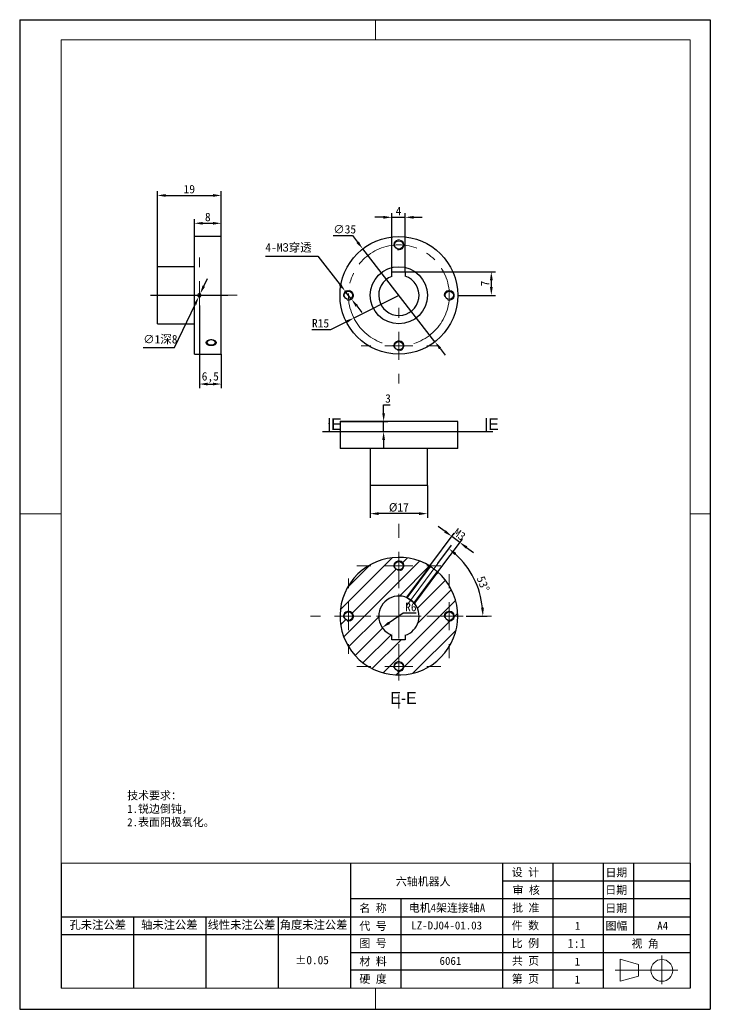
# Model space of a CAD drawing. Header units: millimetres. Extents: x 13 to 7248, y -1201 to 1478.
# Drawn here: x 3935.9 to 4141.2, y -1199.9 to -905.6 of the extents above; entities that cross this region are included whole.
import ezdxf

# ---------------------------------------------------------------- set-up
doc = ezdxf.new("R2010")
doc.units = ezdxf.units.MM
doc.header["$LTSCALE"] = 5
doc.header["$PDSIZE"] = -1
for name, pattern in [('CENTER2', [28.575, 19.05, -3.175, 3.175, -3.175]), ('SLD-中心线', [34.29, 30.48, -1.27, 1.27, -1.27]), ('SLD-实线', [0])]:
    doc.linetypes.add(name, pattern=pattern)
doc.layers.get('0').update_dxf_attribs({"lineweight": 30})
for name, color, linetype, lineweight in [('中心线层', 1, 'CENTER2', 13), ('剖面层', 2, 'Continuous', 15), ('粗实线', 7, 'SLD-实线', 15), ('细实线层', 5, 'Continuous', 15)]:
    doc.layers.add(name, color=color, linetype=linetype, lineweight=lineweight)
for name, color, linetype in [('图框', 7, 'SLD-实线'), ('文字层', 7, 'SLD-实线'), ('标注层', 96, 'SLD-实线'), ('标注线', 4, 'SLD-实线')]:
    doc.layers.add(name, color=color, linetype=linetype)
doc.styles.add('SLDTEXTSTYLE1', font='', dxfattribs={"bigfont": 'bigfont'})
doc.styles.add('SLDTEXTSTYLE2', font='')
doc.styles.add('SLDTEXTSTYLE3', font='', dxfattribs={"bigfont": 'bigfont'})
doc.styles.get("Standard").update_dxf_attribs({"font": ''})
doc.styles.get('SLDTEXTSTYLE1').set_extended_font_data('宋体')
doc.styles.get('SLDTEXTSTYLE2').set_extended_font_data('宋体')
doc.styles.get('SLDTEXTSTYLE3').set_extended_font_data('汉仪长仿宋体')
doc.styles.get('Standard').set_extended_font_data('SimSun')
doc.dimstyles.new('ISO-25', dxfattribs={"dimtxt": 2.5, "dimasz": 2.5, "dimexe": 1.25, "dimexo": 0, "dimtad": 1, "dimtoh": 1, "dimtxsty": 'Standard', "dimcen": 2.5, "dimclrt": 256, "dimadec": 0, "dimazin": 0, "dimtfac": 1, "dimtmove": 0, "dimatfit": 3, "dimfxl": 0, "dimarcsym": 0})

# ---------------------------------------------------------------- blocks, each defined once
blk = doc.blocks.new('*D449')
at = {"layer": 'Defpoints', "color": 0}
for p in [(4037.93, -973.77), (4059.38, -1001.42)]:
    blk.add_point(p, dxfattribs=at)
at = {"layer": '标注层', "color": 0, "lineweight": -2}
for p, q in [((4029.14, -969.82), (4034.86, -969.82)), ((4034.86, -969.82), (4036.39, -971.8)), ((4059.38, -1001.42), (4037.93, -973.77)), ((4060.92, -1003.4), (4062.45, -1005.37))]:
    blk.add_line(p, q, dxfattribs=at)
at = {"layer": '标注层', "color": 0}
for points in [[(4036.72, -971.54), (4036.06, -972.05), (4037.93, -973.77)], [(4061.25, -1003.14), (4060.59, -1003.65), (4059.38, -1001.42)]]:
    blk.add_solid(points, dxfattribs=at)
at = {"layer": '标注层', "insert": (4029.14, -966.7), "char_height": 2.5, "attachment_point": 1}
blk.add_mtext('∅35', dxfattribs=at)
blk = doc.blocks.new('*D450')
at = {"layer": 'Defpoints', "color": 0}
for p in [(4032.73, -986.42), (4034.58, -988.78)]:
    blk.add_point(p, dxfattribs=at)
at = {"layer": '标注层', "color": 0, "lineweight": -2}
for p, q in [((4008.96, -975.99), (4024.55, -975.99)), ((4024.55, -975.99), (4031.18, -984.45)), ((4034.58, -988.78), (4032.73, -986.42)), ((4036.12, -990.74), (4037.67, -992.71))]:
    blk.add_line(p, q, dxfattribs=at)
at = {"layer": '标注层', "color": 0}
for points in [[(4031.51, -984.19), (4030.86, -984.71), (4032.73, -986.42)], [(4036.45, -990.49), (4035.8, -991), (4034.58, -988.78)]]:
    blk.add_solid(points, dxfattribs=at)
at = {"layer": '标注层', "insert": (4008.96, -972.1), "char_height": 2.5, "attachment_point": 1}
blk.add_mtext('4-M{\\fMS PGothic|b0|i0|c134|p34;3}穿透', dxfattribs=at)
blk = doc.blocks.new('*D451')
at = {"layer": 'Defpoints', "color": 0}
for p in [(4050.56, -964.39), (4046.56, -980.6), (4050.56, -980.6)]:
    blk.add_point(p, dxfattribs=at)
at = {"layer": '标注层', "color": 0, "lineweight": -2}
for p, q in [((4044.06, -964.39), (4041.56, -964.39)), ((4046.56, -980.6), (4046.56, -963.14)), ((4046.56, -964.39), (4050.56, -964.39)), ((4050.56, -980.6), (4050.56, -963.14)), ((4053.06, -964.39), (4055.56, -964.39))]:
    blk.add_line(p, q, dxfattribs=at)
at = {"layer": '标注层', "color": 0}
for points in [[(4044.06, -963.98), (4044.06, -964.81), (4046.56, -964.39)], [(4053.06, -963.98), (4053.06, -964.81), (4050.56, -964.39)]]:
    blk.add_solid(points, dxfattribs=at)
at = {"layer": '标注层', "insert": (4048.56, -961.27), "char_height": 2.5, "attachment_point": 2}
blk.add_mtext('4', dxfattribs=at)
blk = doc.blocks.new('*D452')
at = {"layer": 'Defpoints', "color": 0}
for p in [(4050.56, -980.6), (4066.15, -987.6), (4076.15, -987.6)]:
    blk.add_point(p, dxfattribs=at)
at = {"layer": '标注层', "color": 0, "lineweight": -2}
for p, q in [((4050.56, -980.6), (4077.4, -980.6)), ((4076.15, -983.1), (4076.15, -985.1)), ((4066.15, -987.6), (4077.4, -987.6))]:
    blk.add_line(p, q, dxfattribs=at)
at = {"layer": '标注层', "color": 0}
for points in [[(4075.74, -983.1), (4076.57, -983.1), (4076.15, -980.6)], [(4075.74, -985.1), (4076.57, -985.1), (4076.15, -987.6)]]:
    blk.add_solid(points, dxfattribs=at)
at = {"layer": '标注层', "insert": (4073.03, -984.1), "char_height": 2.5, "attachment_point": 2, "rotation": 90}
blk.add_mtext('7', dxfattribs=at)
blk = doc.blocks.new('*D453')
at = {"layer": 'Defpoints', "color": 0}
for p in [(4048.65, -987.6), (4035.26, -994.36)]:
    blk.add_point(p, dxfattribs=at)
at = {"layer": '标注层', "color": 0, "lineweight": -2}
for p, q in [((4048.65, -987.6), (4035.26, -994.36)), ((4028.47, -997.79), (4033.03, -995.48)), ((4022.82, -997.79), (4028.47, -997.79))]:
    blk.add_line(p, q, dxfattribs=at)
at = {"layer": '标注层', "color": 0}
blk.add_solid([(4032.84, -995.11), (4033.22, -995.86), (4035.26, -994.36)], dxfattribs=at)
at = {"layer": '标注层', "insert": (4022.82, -994.66), "char_height": 2.5, "attachment_point": 1}
blk.add_mtext('R15', dxfattribs=at)
blk = doc.blocks.new('SW_CENTERMARKSYMBOL_0')
at = {"color": 0, "linetype": 'SLD-实线', "lineweight": 0}
for p, q in [((0, 8.33), (0, 11.25)), ((0, 0), (0, 4.17)), ((-8.33, 0), (-11.25, 0)), ((0, 0), (-4.17, 0)), ((0, 0), (0, -4.17)), ((0, 0), (4.17, 0)), ((8.33, 0), (11.25, 0)), ((0, -8.33), (0, -11.25))]:
    blk.add_line(p, q, dxfattribs=at)
blk = doc.blocks.new('*D454')
at = {"layer": 'Defpoints', "color": 0}
for p in [(4031.15, -1025.15), (4044.13, -1025.15), (4025.91, -1028.15)]:
    blk.add_point(p, dxfattribs=at)
at = {"layer": '标注层', "color": 0, "lineweight": -2}
for p, q in [((4044.13, -1022.65), (4044.13, -1020.15)), ((4044.13, -1020.15), (4046.11, -1020.15)), ((4031.15, -1025.15), (4045.38, -1025.15)), ((4044.13, -1028.15), (4044.13, -1025.15)), ((4025.91, -1028.15), (4045.38, -1028.15)), ((4044.13, -1030.65), (4044.13, -1033.15))]:
    blk.add_line(p, q, dxfattribs=at)
at = {"layer": '标注层', "color": 0}
for points in [[(4043.71, -1022.65), (4044.54, -1022.65), (4044.13, -1025.15)], [(4043.71, -1030.65), (4044.54, -1030.65), (4044.13, -1028.15)]]:
    blk.add_solid(points, dxfattribs=at)
at = {"layer": '标注层', "insert": (4045.43, -1017.02), "char_height": 2.5, "attachment_point": 2}
blk.add_mtext('3', dxfattribs=at)
blk = doc.blocks.new('*D455')
at = {"layer": 'Defpoints', "color": 0}
for p in [(4040.15, -1044.15), (4057.15, -1044.15), (4040.15, -1052.53)]:
    blk.add_point(p, dxfattribs=at)
at = {"layer": '标注层', "color": 0, "lineweight": -2}
for p, q in [((4040.15, -1044.15), (4040.15, -1053.78)), ((4057.15, -1044.15), (4057.15, -1053.78)), ((4054.65, -1052.53), (4042.65, -1052.53))]:
    blk.add_line(p, q, dxfattribs=at)
at = {"layer": '标注层', "color": 0}
for points in [[(4042.65, -1052.12), (4042.65, -1052.95), (4040.15, -1052.53)], [(4054.65, -1052.12), (4054.65, -1052.95), (4057.15, -1052.53)]]:
    blk.add_solid(points, dxfattribs=at)
at = {"layer": '标注层', "insert": (4048.65, -1049.41), "char_height": 2.5, "attachment_point": 2}
blk.add_mtext('%%c17', dxfattribs=at)
blk = doc.blocks.new('*D456')
at = {"layer": 'Defpoints', "color": 0}
for p in [(3989.34, -990.6), (3995.84, -1005.1), (3995.84, -1013.99)]:
    blk.add_point(p, dxfattribs=at)
at = {"layer": '标注层', "color": 0, "lineweight": -2}
for p, q in [((3989.34, -990.6), (3989.34, -1015.24)), ((3995.84, -1005.1), (3995.84, -1015.24)), ((3991.84, -1013.99), (3993.34, -1013.99))]:
    blk.add_line(p, q, dxfattribs=at)
at = {"layer": '标注层', "color": 0}
for points in [[(3991.84, -1013.57), (3991.84, -1014.4), (3989.34, -1013.99)], [(3993.34, -1013.57), (3993.34, -1014.4), (3995.84, -1013.99)]]:
    blk.add_solid(points, dxfattribs=at)
at = {"layer": '标注层', "insert": (3992.59, -1010.44), "char_height": 2.5, "attachment_point": 2}
blk.add_mtext('6,5', dxfattribs=at)
blk = doc.blocks.new('*D457')
at = {"layer": 'Defpoints', "color": 0}
for p in [(3995.84, -957.89), (3995.84, -970.1), (3976.84, -979.1)]:
    blk.add_point(p, dxfattribs=at)
at = {"layer": '标注层', "color": 0, "lineweight": -2}
for p, q in [((3976.84, -979.1), (3976.84, -956.64)), ((3979.34, -957.89), (3993.34, -957.89)), ((3995.84, -970.1), (3995.84, -956.64))]:
    blk.add_line(p, q, dxfattribs=at)
at = {"layer": '标注层', "color": 0}
for points in [[(3979.34, -957.47), (3979.34, -958.3), (3976.84, -957.89)], [(3993.34, -957.47), (3993.34, -958.3), (3995.84, -957.89)]]:
    blk.add_solid(points, dxfattribs=at)
at = {"layer": '标注层', "insert": (3986.34, -954.76), "char_height": 2.5, "attachment_point": 2}
blk.add_mtext('19', dxfattribs=at)
blk = doc.blocks.new('*D458')
at = {"layer": 'Defpoints', "color": 0}
for p in [(3989.13, -988.05), (3989.56, -987.15)]:
    blk.add_point(p, dxfattribs=at)
at = {"layer": '标注层', "color": 0, "lineweight": -2}
for p, q in [((3990.63, -984.89), (3991.71, -982.63)), ((3989.56, -987.15), (3989.13, -988.05)), ((3981.95, -1003.11), (3988.05, -990.3)), ((3972.63, -1003.11), (3981.95, -1003.11))]:
    blk.add_line(p, q, dxfattribs=at)
at = {"layer": '标注层', "color": 0}
for points in [[(3990.26, -984.71), (3991.01, -985.07), (3989.56, -987.15)], [(3987.67, -990.13), (3988.43, -990.48), (3989.13, -988.05)]]:
    blk.add_solid(points, dxfattribs=at)
at = {"layer": '标注层', "insert": (3972.63, -999.4), "char_height": 2.5, "attachment_point": 1}
blk.add_mtext('∅1深8', dxfattribs=at)
blk = doc.blocks.new('*D459')
at = {"layer": 'Defpoints', "color": 0}
for p in [(3995.84, -966.17), (3987.84, -970.1), (3995.84, -971.35)]:
    blk.add_point(p, dxfattribs=at)
at = {"layer": '标注层', "color": 0, "lineweight": -2}
for p, q in [((3987.84, -970.1), (3987.84, -964.92)), ((3995.84, -971.35), (3995.84, -964.92)), ((3990.34, -966.17), (3993.34, -966.17))]:
    blk.add_line(p, q, dxfattribs=at)
at = {"layer": '标注层', "color": 0}
for points in [[(3990.34, -965.76), (3990.34, -966.59), (3987.84, -966.17)], [(3993.34, -965.76), (3993.34, -966.59), (3995.84, -966.17)]]:
    blk.add_solid(points, dxfattribs=at)
at = {"layer": '标注层', "insert": (3991.84, -963.05), "char_height": 2.5, "attachment_point": 2}
blk.add_mtext('8', dxfattribs=at)
blk = doc.blocks.new('SW_CENTERMARKSYMBOL_1')
at = {"color": 0, "linetype": 'SLD-实线', "lineweight": 0}
for p, q in [((0, 8.33), (0, 11.25)), ((0, 0), (0, 4.17)), ((-8.33, 0), (-11.25, 0)), ((0, 0), (-4.17, 0)), ((0, 0), (0, -4.17)), ((0, 0), (4.17, 0)), ((8.33, 0), (11.25, 0)), ((0, -8.33), (0, -11.25))]:
    blk.add_line(p, q, dxfattribs=at)
blk = doc.blocks.new('*D460')
at = {"layer": 'Defpoints', "color": 0}
for p in [(4060.25, -1067.41), (4068.97, -1068.48), (4050.96, -1079.92), (4028.65, -1083.03), (4068.65, -1083.03)]:
    blk.add_point(p, dxfattribs=at)
at = {"layer": '标注层', "color": 0, "lineweight": -2}
for p, q in [((4060.25, -1067.41), (4064.29, -1061.96)), ((4068.65, -1083.03), (4074.9, -1083.03))]:
    blk.add_line(p, q, dxfattribs=at)
blk.add_arc((4048.65, -1083.03), 24.99, 5.734, 47.6893, dxfattribs=at)
at = {"layer": '标注层', "color": 0}
for points in [[(4065.21, -1064.87), (4065.74, -1064.23), (4063.55, -1062.96)], [(4073.94, -1080.51), (4073.1, -1080.55), (4073.65, -1083.03)]]:
    blk.add_solid(points, dxfattribs=at)
at = {"layer": '标注层', "insert": (4074.08, -1070.8), "char_height": 2.5, "attachment_point": 1, "rotation": 290.9432}
blk.add_mtext('53°', dxfattribs=at)
blk = doc.blocks.new('*D461')
at = {"layer": 'Defpoints', "color": 0}
for p in [(4064.38, -1059.32), (4057.88, -1068.08), (4060.29, -1069.87)]:
    blk.add_point(p, dxfattribs=at)
at = {"layer": '标注层', "color": 0, "lineweight": -2}
for p, q in [((4062.38, -1057.83), (4060.37, -1056.34)), ((4057.88, -1068.08), (4065.13, -1058.31)), ((4066.79, -1061.11), (4064.38, -1059.32)), ((4060.29, -1069.87), (4067.54, -1060.1)), ((4068.8, -1062.59), (4070.81, -1064.08))]:
    blk.add_line(p, q, dxfattribs=at)
at = {"layer": '标注层', "color": 0}
for points in [[(4062.62, -1057.49), (4062.13, -1058.16), (4064.38, -1059.32)], [(4069.05, -1062.26), (4068.55, -1062.93), (4066.79, -1061.11)]]:
    blk.add_solid(points, dxfattribs=at)
at = {"layer": '标注层', "insert": (4067.45, -1057.7), "char_height": 2.5, "attachment_point": 2, "rotation": 323.4234}
blk.add_mtext('M3', dxfattribs=at)
blk = doc.blocks.new('*D462')
at = {"layer": 'Defpoints', "color": 0}
for p in [(4048.65, -1083.03), (4043.71, -1086.43)]:
    blk.add_point(p, dxfattribs=at)
at = {"layer": '标注层', "color": 0, "lineweight": -2}
for p, q in [((4049.89, -1082.18), (4045.77, -1085.01)), ((4053.8, -1082.18), (4049.89, -1082.18))]:
    blk.add_line(p, q, dxfattribs=at)
at = {"layer": '标注层', "color": 0}
blk.add_solid([(4045.53, -1084.67), (4046.01, -1085.36), (4043.71, -1086.43)], dxfattribs=at)
at = {"layer": '标注层', "insert": (4050.52, -1079.06), "char_height": 2.5, "attachment_point": 1}
blk.add_mtext('R6', dxfattribs=at)
blk = doc.blocks.new('SW_CENTERMARKSYMBOL_2')
at = {"color": 0, "linetype": 'SLD-实线', "lineweight": 0}
for p, q in [((0, 8.33), (0, 11.25)), ((0, 0), (0, 4.17)), ((-8.33, 0), (-11.25, 0)), ((0, 0), (-4.17, 0)), ((0, 0), (0, -4.17)), ((0, 0), (4.17, 0)), ((8.33, 0), (11.25, 0)), ((0, -8.33), (0, -11.25))]:
    blk.add_line(p, q, dxfattribs=at)
blk = doc.blocks.new('SW_CENTERMARKSYMBOL_3')
at = {"color": 0, "linetype": 'SLD-实线', "lineweight": 0}
for p, q in [((0, 8.33), (0, 11.25)), ((0, 0), (0, 4.17)), ((-8.33, 0), (-11.25, 0)), ((0, 0), (-4.17, 0)), ((0, 0), (0, -4.17)), ((0, 0), (4.17, 0)), ((8.33, 0), (11.25, 0)), ((0, -8.33), (0, -11.25))]:
    blk.add_line(p, q, dxfattribs=at)
blk = doc.blocks.new('SW_CENTERMARKSYMBOL_4')
at = {"color": 0, "linetype": 'SLD-实线', "lineweight": 0}
for p, q in [((0, 8.33), (0, 12.5)), ((0, 0), (0, 4.17)), ((-8.33, 0), (-12.5, 0)), ((0, 0), (-4.17, 0)), ((0, 0), (0, -4.17)), ((0, 0), (4.17, 0)), ((8.33, 0), (12.5, 0)), ((0, -8.33), (0, -12.5))]:
    blk.add_line(p, q, dxfattribs=at)
blk = doc.blocks.new('SW_CENTERMARKSYMBOL_5')
at = {"color": 0, "linetype": 'SLD-实线', "lineweight": 0}
for p, q in [((0, 8.33), (0, 12.5)), ((0, 0), (0, 4.17)), ((-8.33, 0), (-12.5, 0)), ((0, 0), (-4.17, 0)), ((0, 0), (0, -4.17)), ((0, 0), (4.17, 0)), ((8.33, 0), (12.5, 0)), ((0, -8.33), (0, -12.5))]:
    blk.add_line(p, q, dxfattribs=at)
blk = doc.blocks.new('SW_CENTERMARKSYMBOL_6')
at = {"color": 0, "linetype": 'SLD-实线', "lineweight": 0}
for p, q in [((0, 8.33), (0, 12.5)), ((0, 0), (0, 4.17)), ((-8.33, 0), (-12.5, 0)), ((0, 0), (-4.17, 0)), ((0, 0), (0, -4.17)), ((0, 0), (4.17, 0)), ((8.33, 0), (12.5, 0)), ((0, -8.33), (0, -12.5))]:
    blk.add_line(p, q, dxfattribs=at)

msp = doc.modelspace()

# ---------------------------------------------------------------- hatches: boundary and pattern name
at = {"layer": '剖面层'}
h = msp.add_hatch(dxfattribs=at)
h.set_pattern_fill('ANSI31', color=256, style=0)
h.set_pattern_definition([(45, (3933.4373, -1201.4402), (-2.245064, 2.245064), [])])
edge = h.paths.add_edge_path(flags=0)
edge.add_arc((4048.6546, -1083.031), 6, -71.519559, 41.398673, ccw=False)
edge.add_line((4050.5565, -1088.7216), (4050.5565, -1090.031))
edge.add_line((4050.5565, -1090.031), (4046.5565, -1090.031))
edge.add_line((4046.5565, -1090.031), (4046.5565, -1088.6522))
edge.add_arc((4048.6546, -1083.031), 6, 65.448072, 249.531904, ccw=False)
edge.add_line((4051.1477, -1077.5735), (4058.0523, -1068.2685))
edge.add_arc((4048.6546, -1083.031), 17.5, 57.519416, 409.327329)
edge.add_line((4060.06, -1069.7582), (4053.1553, -1079.0632))
edge = h.paths.add_edge_path(flags=0)
edge.add_arc((4048.6546, -1068.031), 1.25, 0, 360)
edge = h.paths.add_edge_path(flags=0)
edge.add_arc((4048.6546, -1098.031), 1.25, 0, 360)
edge = h.paths.add_edge_path(flags=0)
edge.add_arc((4063.6546, -1083.031), 1.25, 0, 360)
edge = h.paths.add_edge_path(flags=0)
edge.add_arc((4033.6546, -1083.031), 1.25, 0, 360)

# ---------------------------------------------------------------- linework, layer by layer
for p, q in [((3995.8414, -970.0968), (3987.8414, -970.0968)), ((3987.8414, -1005.0968), (3987.8414, -970.0968)), ((3995.8414, -1005.0968), (3995.8414, -970.0968)), ((3987.8414, -979.0968), (3976.8414, -979.0968)), ((3976.8414, -996.0968), (3976.8414, -979.0968)), ((4046.5565, -981.9756), (4046.5565, -980.5968)), ((4046.5565, -980.5968), (4050.5565, -980.5968)), ((4050.5565, -980.5968), (4050.5565, -981.9062)), ((4066.1546, -987.0968), (4066.1474, -987.0968)), ((4066.1474, -988.0968), (4066.1546, -988.0968)), ((3976.8414, -996.0968), (3987.8414, -996.0968)), ((3987.8414, -1005.0968), (3995.8414, -1005.0968)), ((4031.1546, -1025.1495), (4031.1546, -1033.1495)), ((4066.1546, -1025.1495), (4031.1546, -1025.1495)), ((4066.1546, -1031.1511), (4066.1546, -1025.1495)), ((4066.1475, -1031.623), (4066.1475, -1031.6706)), ((4066.1546, -1033.1495), (4066.1546, -1032.1491)), ((4066.1546, -1033.1495), (4031.1546, -1033.1495)), ((4040.1546, -1033.1495), (4040.1546, -1044.1495)), ((4057.1546, -1044.1495), (4057.1546, -1033.1495)), ((4057.1546, -1044.1495), (4040.1546, -1044.1495)), ((4051.1477, -1077.5735), (4058.0523, -1068.2685)), ((4060.06, -1069.7582), (4053.1553, -1079.0632)), ((4050.9469, -1077.4245), (4053.3561, -1079.2122)), ((4066.1546, -1082.531), (4066.1474, -1082.531)), ((4066.1474, -1083.531), (4066.1546, -1083.531)), ((4046.5565, -1090.031), (4046.5565, -1088.6522)), ((4050.5565, -1088.7216), (4050.5565, -1090.031)), ((4050.5565, -1090.031), (4046.5565, -1090.031))]:
    msp.add_line(p, q)
at = {"flags": 128}
msp.add_lwpolyline([(3994.3414, -1001.6503), (3994.2272, -1001.9924), (3993.9021, -1002.2824), (3993.4154, -1002.4761), (3992.8414, -1002.5442), (3992.2674, -1002.4761), (3991.7807, -1002.2824), (3991.4556, -1001.9924), (3991.3414, -1001.6503), (3991.4556, -1001.3083), (3991.7807, -1001.0183), (3992.2674, -1000.8245), (3992.8414, -1000.7565), (3993.4154, -1000.8245), (3993.9021, -1001.0183), (3994.2272, -1001.3083), (3994.3414, -1001.6503)], dxfattribs=at)
for centre, radius in [((4048.6546, -987.5968), 17.5), ((4048.6546, -972.5968), 1.25), ((4048.6546, -987.5968), 8.5), ((4033.6546, -987.5968), 1.25), ((4063.6546, -987.5968), 1.25), ((4048.6546, -1002.5968), 1.25), ((4048.6546, -1068.031), 1.25), ((4033.6546, -1083.031), 1.25), ((4063.6546, -1083.031), 1.25), ((4048.6546, -1098.031), 1.25)]:
    msp.add_circle(centre, radius)
for centre, radius, start, end in [((4048.6546, -987.5968), 6, 110.468096, 71.519559), ((4048.6546, -1083.031), 17.5, 57.519416, 49.327329), ((4048.6546, -1083.031), 6, 65.448072, 249.531904), ((4048.6546, -1083.031), 6, 288.480441, 41.398673)]:
    msp.add_arc(centre, radius, start, end)
for points, knots in [([(3989.3414, -987.0968), (3989.4735, -987.0968), (3989.6027, -987.151), (3989.7872, -987.3355), (3989.8413, -987.4661), (3989.8415, -987.7269), (3989.7884, -987.8568), (3989.6018, -988.0435), (3989.4721, -988.0967), (3989.2111, -988.0968), (3989.0805, -988.0428), (3988.8959, -987.8586), (3988.8415, -987.7292), (3988.8413, -987.4654), (3988.8953, -987.3359), (3989.0798, -987.1511), (3989.2093, -987.0968), (3989.3414, -987.0968)], [0, 0, 0, 0, 0.125, 0.125, 0.25, 0.25, 0.375, 0.375, 0.5, 0.5, 0.625, 0.625, 0.75, 0.75, 0.875, 0.875, 1, 1, 1, 1]), ([(3992.8414, -1000.8696), (3993.0066, -1000.8696), (3993.1687, -1000.8909), (3993.4715, -1000.9723), (3993.6101, -1001.0324), (3993.8406, -1001.1791), (3993.9338, -1001.2669), (3994.0585, -1001.4527), (3994.0913, -1001.5527), (3994.0915, -1001.7471), (3994.0591, -1001.8429), (3993.9339, -1002.0166), (3993.8423, -1002.094), (3993.6091, -1002.2237), (3993.4715, -1002.2737), (3993.2444, -1002.3248), (3993.1665, -1002.3376), (3993.0063, -1002.3549), (3992.9234, -1002.3593), (3992.6787, -1002.3593), (3992.5142, -1002.3418), (3992.2132, -1002.2742), (3992.0737, -1002.2235), (3991.843, -1002.0956), (3991.75, -1002.0177), (3991.6243, -1001.8442), (3991.5916, -1001.7494), (3991.5912, -1001.5528), (3991.6236, -1001.4541), (3991.7176, -1001.3137), (3991.7559, -1001.2689), (3991.8465, -1001.1836), (3991.8992, -1001.1429), (3992.0721, -1001.0327), (3992.2113, -1000.9724), (3992.512, -1000.8913), (3992.6762, -1000.8696), (3992.8414, -1000.8696)], [0, 0, 0, 0, 0.0625, 0.0625, 0.125, 0.125, 0.1875, 0.1875, 0.25, 0.25, 0.3125, 0.3125, 0.375, 0.375, 0.4375, 0.4375, 0.46875, 0.46875, 0.5, 0.5, 0.5625, 0.5625, 0.625, 0.625, 0.6875, 0.6875, 0.75, 0.75, 0.8125, 0.8125, 0.84375, 0.84375, 0.875, 0.875, 0.9375, 0.9375, 1, 1, 1, 1]), ([(4066.1474, -1031.6495), (4066.1475, -1031.6218), (4066.1476, -1031.5656), (4066.1482, -1031.484), (4066.1491, -1031.4064), (4066.1502, -1031.3363), (4066.1514, -1031.2746), (4066.1526, -1031.224), (4066.1536, -1031.1848), (4066.1543, -1031.1602), (4066.1546, -1031.1488), (4066.1545, -1031.1506), (4066.1545, -1031.1511)], [0, 0, 0, 0, 0.10581852, 0.21470716, 0.32052555, 0.42941108, 0.53525663, 0.64417035, 0.7500326, 0.85896637, 0.96479895, 1, 1, 1, 1]), ([(4066.1546, -1032.1491), (4066.1546, -1032.1492), (4066.1546, -1032.1515), (4066.1544, -1032.1429), (4066.1538, -1032.1224), (4066.1529, -1032.0866), (4066.1517, -1032.0392), (4066.1505, -1031.9801), (4066.1494, -1031.9122), (4066.1484, -1031.8363), (4066.1478, -1031.7654), (4066.1475, -1031.7024), (4066.1475, -1031.6672), (4066.1474, -1031.6495)], [0, 0, 0, 0, 0.00647538, 0.11227529, 0.22114337, 0.32694435, 0.43581172, 0.54164991, 0.65055636, 0.75640983, 0.86533454, 0.93228991, 1, 1, 1, 1]), ([(4058.0523, -1068.2685), (4058.0523, -1068.2685), (4058.0801, -1068.286), (4058.185, -1068.3536), (4058.2632, -1068.4044), (4058.4551, -1068.5323), (4058.5699, -1068.6102), (4058.8177, -1068.7838), (4058.9495, -1068.8785), (4059.2145, -1069.0752), (4059.3434, -1069.1738), (4059.5222, -1069.3142), (4059.5784, -1069.359), (4059.6843, -1069.4442), (4059.7342, -1069.485), (4059.868, -1069.5951), (4059.9393, -1069.6554), (4060.0348, -1069.7364), (4060.06, -1069.7582), (4060.06, -1069.7582)], [0, 0, 0, 0, 0.125, 0.125, 0.25, 0.25, 0.375, 0.375, 0.5, 0.5, 0.625, 0.625, 0.6875, 0.6875, 0.75, 0.75, 0.875, 0.875, 1, 1, 1, 1]), ([(4053.1553, -1079.0632), (4053.1553, -1079.0632), (4053.1333, -1079.0379), (4053.0471, -1078.9432), (4052.9828, -1078.8741), (4052.8185, -1078.7095), (4052.7169, -1078.6129), (4052.4898, -1078.4143), (4052.3617, -1078.3104), (4052.1647, -1078.1642), (4052.0969, -1078.1161), (4051.9641, -1078.0257), (4051.8986, -1077.983), (4051.7051, -1077.8621), (4051.5846, -1077.7938), (4051.3775, -1077.6832), (4051.2935, -1077.6421), (4051.1783, -1077.5872), (4051.1477, -1077.5735), (4051.1477, -1077.5735)], [0, 0, 0, 0, 0.125, 0.125, 0.25, 0.25, 0.375, 0.375, 0.5, 0.5, 0.5625, 0.5625, 0.625, 0.625, 0.75, 0.75, 0.875, 0.875, 1, 1, 1, 1])]:
    msp.add_open_spline(points, degree=3, knots=knots)
at = {"layer": '中心线层'}
msp.add_line((4060.2479, -1067.4072), (4050.9597, -1079.9245), dxfattribs=at)
at = {"layer": '中心线层', "ltscale": 0.2}
msp.add_circle((4048.6546, -987.5968), 15, dxfattribs=at)
at = {"layer": '图框'}
for p, q in [((3935.9373, -905.6402), (4141.2373, -905.6402)), ((3935.9373, -905.6402), (3935.9373, -1199.9402)), ((4141.2373, -905.6402), (4141.2373, -1199.9402)), ((3935.9373, -1199.9402), (4141.2373, -1199.9402))]:
    msp.add_line(p, q, dxfattribs=at)
at = {"layer": '文字层'}
for p, q in [((3948.2373, -1156.5402), (3948.2373, -1193.6402)), ((4034.2373, -1156.5402), (4034.2373, -1193.6402)), ((4079.4373, -1156.5402), (4079.4373, -1193.6402)), ((4094.4373, -1156.5402), (4094.4373, -1193.6402)), ((4109.4373, -1156.5402), (4109.4373, -1193.6402)), ((4118.4373, -1156.5402), (4118.4373, -1177.7402)), ((4135.2373, -1156.5402), (4135.2373, -1193.6402)), ((4135.2373, -1161.8402), (4079.4373, -1161.8402)), ((4135.2373, -1167.1402), (4034.2373, -1167.1402)), ((4049.2373, -1167.1402), (4049.2373, -1193.6402)), ((3948.2373, -1172.4402), (4135.2373, -1172.4402)), ((3969.7373, -1172.4402), (3969.7373, -1193.6402)), ((3991.2373, -1172.4402), (3991.2373, -1193.6402)), ((4012.7373, -1172.4402), (4012.7373, -1193.6402)), ((3948.2373, -1177.7402), (4135.2373, -1177.7402)), ((4034.2373, -1183.0402), (4135.2373, -1183.0402)), ((4109.4373, -1188.3402), (4034.2373, -1188.3402))]:
    msp.add_line(p, q, dxfattribs=at)
at = {"layer": '文字层', "color": 7, "linetype": 'SLD-中心线', "lineweight": 0}
for p, q in [((4126.8512, -1183.9838), (4126.8512, -1192.4689)), ((4113.0244, -1188.3402), (4121.274, -1188.3402)), ((4121.274, -1188.3402), (4131.6066, -1188.3402))]:
    msp.add_line(p, q, dxfattribs=at)
at = {"layer": '标注层'}
msp.add_line((3974.8414, -987.5968), (3997.8414, -987.5968), dxfattribs=at)
at = {"layer": '标注线'}
for p, q in [((4027.9121, -1024.1495), (4027.9121, -1028.1495)), ((4074.6232, -1024.1495), (4074.6232, -1028.1495)), ((4025.9121, -1028.1495), (4076.6232, -1028.1495))]:
    msp.add_line(p, q, dxfattribs=at)
for points in [[(4027.9121, -1028.1495), (4028.1121, -1025.5495), (4027.7121, -1025.5495)], [(4074.6232, -1028.1495), (4074.8232, -1025.5495), (4074.4232, -1025.5495)]]:
    msp.add_solid(points, dxfattribs=at)
at = {"layer": '粗实线'}
for p, q in [((4041.7373, -911.6402), (4041.7373, -905.6402)), ((3948.2373, -911.6402), (4135.2373, -911.6402)), ((3948.2373, -911.6402), (3948.2373, -1193.6402)), ((4135.2373, -911.6402), (4135.2373, -1193.6402)), ((3948.2373, -1052.6402), (3935.9373, -1052.6402)), ((4135.2373, -1052.6402), (4141.2373, -1052.6402)), ((3948.2373, -1156.5402), (4135.2373, -1156.5402)), ((4114.4187, -1185.0902), (4114.4187, -1191.5902)), ((4119.9378, -1186.6007), (4114.4187, -1185.0902)), ((4119.9378, -1190.0797), (4119.9378, -1186.6007)), ((4114.4187, -1191.5902), (4119.9378, -1190.0797)), ((3948.2373, -1193.6402), (4135.2373, -1193.6402)), ((3948.2373, -1193.6402), (4135.2373, -1193.6402)), ((4041.7373, -1193.6402), (4041.7373, -1199.9402))]:
    msp.add_line(p, q, dxfattribs=at)
msp.add_circle((4126.8512, -1188.3949), 3.25, dxfattribs=at)
at = {"layer": '细实线层'}
for p, q in [((4057.8398, -1068.1353), (4050.9469, -1077.4245)), ((4060.249, -1069.923), (4053.3561, -1079.2122))]:
    msp.add_line(p, q, dxfattribs=at)
for centre in [(4048.6546, -972.5968), (4033.6546, -987.5968), (4063.6546, -987.5968), (4048.6546, -1002.5968), (4048.6546, -1068.031), (4033.6546, -1083.031), (4063.6546, -1083.031), (4048.6546, -1098.031)]:
    msp.add_arc(centre, 1.5, 255, 195, dxfattribs=at)

# ---------------------------------------------------------------- block references
at = {"layer": '中心线层'}
for name, p in [('SW_CENTERMARKSYMBOL_1', (3989.3414, -987.5968)), ('SW_CENTERMARKSYMBOL_4', (4048.6546, -1068.031)), ('SW_CENTERMARKSYMBOL_5', (4063.6546, -1083.031)), ('SW_CENTERMARKSYMBOL_3', (4033.6546, -1083.031)), ('SW_CENTERMARKSYMBOL_2', (4048.6546, -1083.031)), ('SW_CENTERMARKSYMBOL_6', (4048.6546, -1098.031))]:
    msp.add_blockref(name, p, dxfattribs=at)
at = {"layer": '标注层'}
msp.add_blockref('SW_CENTERMARKSYMBOL_0', (4048.6546, -1002.5968), dxfattribs=at)

# ---------------------------------------------------------------- texts
at = {"layer": '文字层', "color": 7, "linetype": 'SLD-实线', "lineweight": 0, "insert": (3967.8733, -1135.1786), "char_height": 2.38125, "attachment_point": 1, "style": 'SLDTEXTSTYLE2'}
msp.add_mtext('技术要求：\\P1.锐边倒钝，\\P2.表面阳极氧化。', dxfattribs=at)
at = {"layer": '文字层', "attachment_point": 2}
for s, insert, char_height, style in [('设 计', (4086.2814, -1158.0338), 2.38125, 'SLDTEXTSTYLE2'), ('日期', (4113.3329, -1158.0808), 2.38125, 'SLDTEXTSTYLE2'), ('审 核', (4086.5183, -1163.3157), 2.38125, 'SLDTEXTSTYLE2'), ('日期', (4113.3055, -1163.297), 2.38125, 'SLDTEXTSTYLE2'), ('名 称', (4040.9598, -1168.6838), 2.38125, 'SLDTEXTSTYLE2'), ('批 准', (4086.4038, -1168.5927), 2.38125, 'SLDTEXTSTYLE2'), ('日期', (4113.2891, -1168.6892), 2.38125, 'SLDTEXTSTYLE2'), ('孔未注公差', (3959.1134, -1173.6099), 2.4625, 'SLDTEXTSTYLE2'), ('轴未注公差', (3980.4096, -1173.6099), 2.4625, 'SLDTEXTSTYLE2'), ('线性未注公差', (4001.8462, -1173.6099), 2.4625, 'SLDTEXTSTYLE2'), ('角度未注公差', (4023.2964, -1173.6099), 2.4625, 'SLDTEXTSTYLE2'), ('代 号', (4040.9897, -1174.0082), 2.38125, 'SLDTEXTSTYLE2'), ('件 数', (4086.2814, -1173.8344), 2.38125, 'SLDTEXTSTYLE2'), ('图幅', (4113.3478, -1173.9407), 2.38125, 'SLDTEXTSTYLE2'), ('A4', (4127.0967, -1173.9152), 2.38125, 'SLDTEXTSTYLE1'), ('图 号', (4040.9897, -1179.1418), 2.38125, 'SLDTEXTSTYLE2'), ('比 例', (4086.2814, -1179.1418), 2.38125, 'SLDTEXTSTYLE2'), ('1:1', (4101.5284, -1179.0207), 2.64583, 'SLDTEXTSTYLE1'), ('视 角', (4121.8986, -1179.2493), 2.38125, 'SLDTEXTSTYLE2'), ('±0.05', (4022.8277, -1184.1024), 2.4625, 'SLDTEXTSTYLE1'), ('材 料', (4040.9897, -1184.5316), 2.38125, 'SLDTEXTSTYLE2'), ('共 页', (4086.3198, -1184.3684), 2.38125, 'SLDTEXTSTYLE2'), ('1', (4101.7351, -1184.5963), 2.3813, 'SLDTEXTSTYLE1'), ('硬 度', (4040.9897, -1189.7266), 2.38125, 'SLDTEXTSTYLE2'), ('第 页', (4086.2814, -1189.7266), 2.38125, 'SLDTEXTSTYLE2'), ('1', (4101.7504, -1189.9241), 2.3813, 'SLDTEXTSTYLE1')]:
    msp.add_mtext(s, dxfattribs=dict(at, insert=insert, char_height=char_height, style=style))
at = {"layer": '文字层', "color": 7, "linetype": 'Continuous', "lineweight": 0, "attachment_point": 2}
for s, insert, char_height, style in [('六轴机器人', (4055.8848, -1160.7751), 2.38125, 'SLDTEXTSTYLE2'), ('电机4架连接轴A', (4062.9735, -1168.5927), 2.38125, 'SLDTEXTSTYLE2'), ('LZ-DJ04-01.03', (4062.8743, -1173.8344), 2.38125, 'SLDTEXTSTYLE1'), ('1', (4101.8073, -1173.9407), 2.3813, 'SLDTEXTSTYLE1'), ('6061', (4063.9905, -1184.3684), 2.38125, 'SLDTEXTSTYLE1')]:
    msp.add_mtext(s, dxfattribs=dict(at, insert=insert, char_height=char_height, style=style))
at = {"layer": '标注线', "char_height": 3.5, "style": 'SLDTEXTSTYLE3'}
for s, insert, attachment_point in [('E', (4028.5269, -1024.1495), 1), ('E', (4075.238, -1024.1495), 1), ('E-E', (4050.0315, -1105.6248), 2)]:
    msp.add_mtext(s, dxfattribs=dict(at, insert=insert, attachment_point=attachment_point))

# ---------------------------------------------------------------- dimensions: what is measured, and where the dimension line sits
at = {"layer": '标注层'}
for base, p1, p2, picture, middle in [((3995.8414, -957.8866), (3976.8414, -979.0968), (3995.8414, -970.0968), '*D457', (3986.3414, -957.8866)), ((4050.5565, -964.3925), (4046.5565, -980.5968), (4050.5565, -980.5968), '*D451', (4048.5565, -964.3925)), ((3995.8414, -966.1741), (3987.8414, -970.0968), (3995.8414, -971.3468), '*D459', (3991.8414, -966.1741)), ((3995.8414, -1013.9854), (3989.3414, -990.5968), (3995.8414, -1005.0968), '*D456', (3992.5914, -1013.9854))]:
    dim = msp.add_linear_dim(base=base, p1=p1, p2=p2, dimstyle='ISO-25', dxfattribs=at)
    dim.commit()
    dim.dimension.update_dxf_attribs({"geometry": picture, "text_midpoint": middle, "dimtype": 160})
dim = msp.add_diameter_dim_2p(p1=(4059.3833, -1001.4223), p2=(4037.9259, -973.7713), dimstyle='ISO-25', dxfattribs=at)
dim.commit()
dim.dimension.update_dxf_attribs({"geometry": '*D449', "text_midpoint": (4031.686, -967.9461)})
for p1, p2, text, picture, middle in [((4034.5807, -988.7767), (4032.7284, -986.4168), '4-M{\\fMS PGothic|b0|i0|c134|p34;3}穿透', '*D450', (4015.9951, -975.9941)), ((3989.5565, -987.1454), (3989.1263, -988.0481), '<>深8', '*D458', (3976.9772, -1003.1133))]:
    dim = msp.add_diameter_dim_2p(p1=p1, p2=p2, text=text, dimstyle='ISO-25', dxfattribs=at)
    dim.commit()
    dim.dimension.update_dxf_attribs({"geometry": picture, "text_midpoint": middle, "dimtype": 163})
for base, p1, p2, picture, middle in [((4076.1546, -987.5968), (4050.5565, -980.5968), (4066.1546, -987.5968), '*D452', (4076.1546, -984.0968)), ((4044.1254, -1025.1495), (4025.9121, -1028.1495), (4031.1546, -1025.1495), '*D454', (4045.4277, -1020.1495))]:
    dim = msp.add_linear_dim(base=base, p1=p1, p2=p2, angle=90, dimstyle='ISO-25', dxfattribs=at)
    dim.commit()
    dim.dimension.update_dxf_attribs({"geometry": picture, "text_midpoint": middle, "dimtype": 160})
for center, mpoint, picture, middle in [((4048.6546, -987.5968), (4035.2643, -994.3571), '*D453', (4025.3335, -997.7861)), ((4048.6546, -1083.031), (4043.7107, -1086.4308), '*D462', (4052.1566, -1082.1811))]:
    dim = msp.add_radius_dim(center=center, mpoint=mpoint, dimstyle='ISO-25', dxfattribs=at)
    dim.commit()
    dim.dimension.update_dxf_attribs({"geometry": picture, "text_midpoint": middle, "dimtype": 164})
dim = msp.add_linear_dim(base=(4040.1546, -1052.532), p1=(4057.1546, -1044.1495), p2=(4040.1546, -1044.1495), text='%%c<>', dimstyle='ISO-25', dxfattribs=at)
dim.commit()
dim.dimension.update_dxf_attribs({"geometry": '*D455', "text_midpoint": (4048.6546, -1052.532), "dimtype": 160})
dim = msp.add_linear_dim(base=(4064.3829, -1059.3175), p1=(4060.2874, -1069.8713), p2=(4057.8782, -1068.0836), angle=323.423373, text='M<>', dimstyle='ISO-25', dxfattribs=at)
dim.commit()
dim.dimension.update_dxf_attribs({"geometry": '*D461', "text_midpoint": (4065.5875, -1060.2114), "dimtype": 160})
dim = msp.add_angular_dim_2l(base=(4068.9708, -1068.4777), line1=((4060.2479, -1067.4072), (4050.9597, -1079.9245)), line2=((4068.6546, -1083.031), (4028.6546, -1083.031)), dimstyle='ISO-25', dxfattribs=at)
dim.commit()
dim.dimension.update_dxf_attribs({"geometry": '*D460', "text_midpoint": (4071.9946, -1074.0982), "dimtype": 162})

doc.saveas('drawing.dxf')
